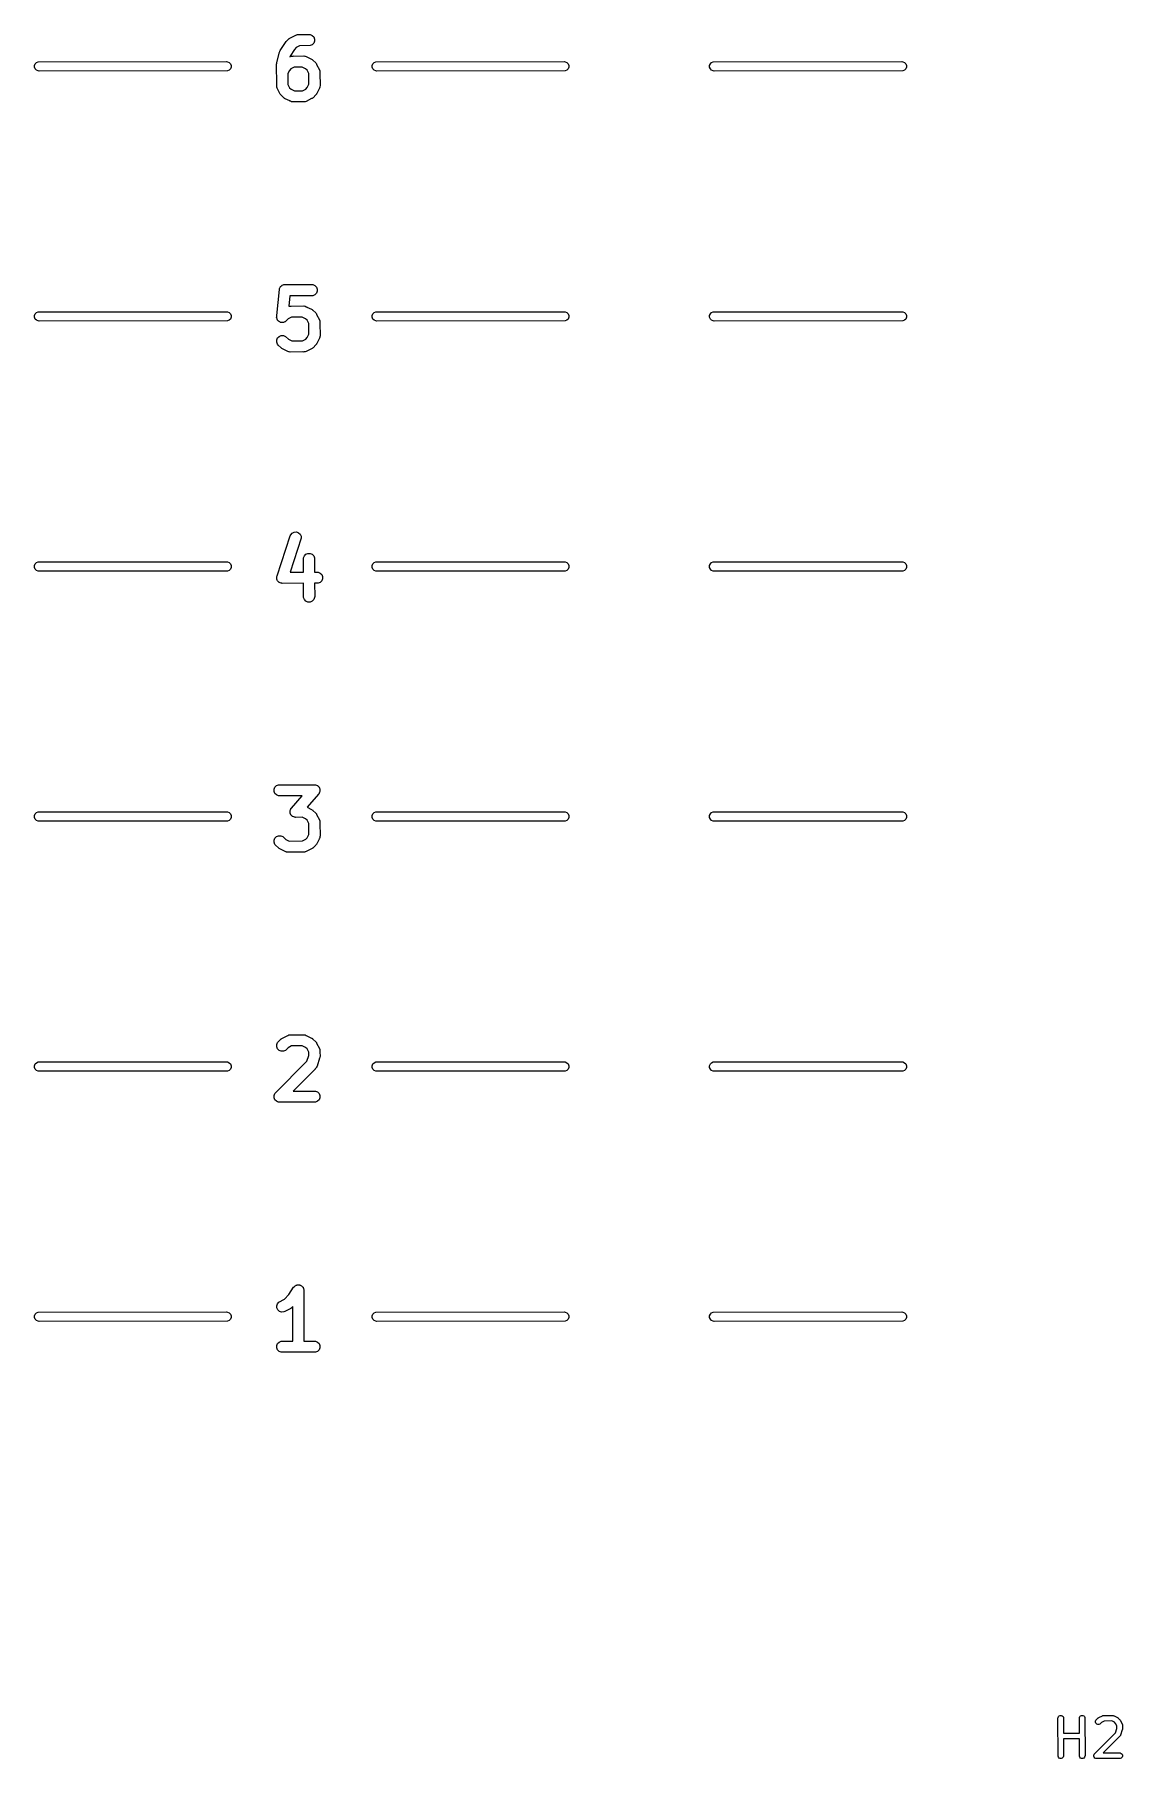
# Model space of a CAD drawing. Extents: x 79 to 214, y -137 to -46.
# Drawn here: x 184.88 to 213.88, y -136.78 to -90.82 of the extents above; entities that cross this region are included whole.
import ezdxf

# ---------------------------------------------------------------- set-up
doc = ezdxf.new("R2010")
doc.units = 0
doc.layers.add('BLACK', color=7, linetype='CONTINUOUS')

msp = doc.modelspace()

# ---------------------------------------------------------------- linework, layer by layer
at = {"layer": 'BLACK', "linetype": 'CONTINUOUS'}
for p, q in [((191.572788, -91.026865), (191.591191, -91.004393)), ((191.591191, -91.004393), (191.599812, -90.998619)), ((191.599812, -90.998619), (191.66273, -90.932855)), ((191.66273, -90.932855), (191.674232, -90.923414)), ((191.674232, -90.923414), (191.676828, -90.920422)), ((191.676828, -90.920422), (191.679688, -90.918936)), ((191.679688, -90.918936), (191.68546, -90.9142)), ((191.68546, -90.9142), (191.702027, -90.907338)), ((191.702027, -90.907338), (191.84457, -90.833328)), ((191.84457, -90.833328), (191.872034, -90.822819)), ((191.872034, -90.822819), (191.877408, -90.822437)), ((191.877408, -90.822437), (191.882389, -90.820374)), ((191.882389, -90.820374), (191.90999, -90.820121)), ((191.90999, -90.820121), (191.930414, -90.81867)), ((191.930414, -90.81867), (191.934106, -90.8199)), ((191.934106, -90.8199), (192.197368, -90.817492)), ((192.197368, -90.817492), (192.226632, -90.820374)), ((192.226632, -90.820374), (192.280704, -90.842772)), ((192.280704, -90.842772), (192.322088, -90.884156)), ((192.322088, -90.884156), (192.344486, -90.938228)), ((192.344486, -90.996756), (192.322088, -91.050828)), ((192.344486, -90.938228), (192.344486, -90.996756)), ((191.34212, -91.566223), (191.408989, -91.288255)), ((191.408989, -91.288255), (191.415148, -91.271014)), ((191.415148, -91.271014), (191.415868, -91.267377)), ((191.415868, -91.267377), (191.41715, -91.26541)), ((191.41715, -91.26541), (191.418882, -91.260564)), ((191.418882, -91.260564), (191.430826, -91.244443)), ((191.430826, -91.244443), (191.572561, -91.027144)), ((191.572561, -91.027144), (191.572626, -91.027064)), ((191.572626, -91.027064), (191.572647, -91.027014)), ((191.572647, -91.027014), (191.572788, -91.026865)), ((191.690017, -91.391434), (191.684685, -91.413598)), ((191.684685, -91.413598), (191.701715, -91.404757)), ((191.805761, -91.213981), (191.690017, -91.391434)), ((191.701715, -91.404757), (191.729178, -91.394247)), ((191.729178, -91.394247), (191.734553, -91.393865)), ((191.734553, -91.393865), (191.739532, -91.391803)), ((191.739532, -91.391803), (191.767129, -91.39155)), ((191.767129, -91.39155), (191.787558, -91.390099)), ((191.787558, -91.390099), (191.79125, -91.391329)), ((191.79125, -91.391329), (192.05451, -91.388921)), ((191.853782, -91.163788), (191.805761, -91.213981)), ((191.943511, -91.1172), (191.853782, -91.163788)), ((192.226632, -91.11461), (191.943511, -91.1172)), ((192.05451, -91.388921), (192.083774, -91.391803)), ((192.083774, -91.391803), (192.088752, -91.393865)), ((192.088752, -91.393865), (192.094128, -91.394247)), ((192.094128, -91.394247), (192.121724, -91.407523)), ((192.121724, -91.407523), (192.137846, -91.414201)), ((192.137846, -91.414201), (192.139922, -91.416277)), ((192.139922, -91.416277), (192.26445, -91.476185)), ((192.280704, -91.092212), (192.226632, -91.11461)), ((192.322088, -91.050828), (192.280704, -91.092212)), ((184.877402, -91.642278), (184.896066, -91.597218)), ((184.877402, -91.69105), (184.877402, -91.642278)), ((184.896066, -91.73611), (184.877402, -91.69105)), ((184.896066, -91.597218), (184.930554, -91.56273)), ((184.930554, -91.770598), (184.896066, -91.73611)), ((184.930554, -91.56273), (184.975614, -91.544066)), ((184.975614, -91.789262), (184.930554, -91.770598)), ((184.975614, -91.544066), (190, -91.541664)), ((185, -91.791664), (184.975614, -91.789262)), ((190.024386, -91.789262), (185, -91.791664)), ((190, -91.541664), (190.024386, -91.544066)), ((190.024386, -91.544066), (190.069446, -91.56273)), ((190.069446, -91.770598), (190.024386, -91.789262)), ((190.069446, -91.56273), (190.103934, -91.597218)), ((190.103934, -91.73611), (190.069446, -91.770598)), ((190.103934, -91.597218), (190.122598, -91.642278)), ((190.122598, -91.69105), (190.103934, -91.73611)), ((190.122598, -91.642278), (190.122598, -91.69105)), ((191.333082, -91.610349), (191.333584, -91.605245)), ((191.335712, -92.158658), (191.333082, -91.610349)), ((191.333259, -91.603058), (191.334175, -91.59925)), ((191.333584, -91.605245), (191.333259, -91.603058)), ((191.334175, -91.59925), (191.335964, -91.581085)), ((191.335964, -91.581085), (191.34212, -91.566223)), ((191.673934, -91.773881), (191.631547, -91.861988)), ((191.631547, -91.861988), (191.63293, -92.15019)), ((191.710924, -91.735217), (191.673934, -91.773881)), ((191.800653, -91.688629), (191.710924, -91.735217)), ((192.015651, -91.686662), (191.800653, -91.688629)), ((192.105264, -91.729773), (192.015651, -91.686662)), ((192.143927, -91.766762), (192.105264, -91.729773)), ((192.190461, -91.856388), (192.143927, -91.766762)), ((192.192597, -92.142682), (192.190461, -91.856388)), ((192.26445, -91.476185), (192.277044, -91.484113)), ((192.277044, -91.484113), (192.280704, -91.485629)), ((192.280704, -91.485629), (192.283111, -91.487932)), ((192.283111, -91.487932), (192.289335, -91.49185)), ((192.289335, -91.49185), (192.29971, -91.503813)), ((192.29971, -91.503813), (192.374863, -91.575713)), ((192.374863, -91.575713), (192.384301, -91.587213)), ((192.384301, -91.587213), (192.387295, -91.58981)), ((192.387295, -91.58981), (192.388781, -91.592672)), ((192.388781, -91.592672), (192.393517, -91.598443)), ((192.393517, -91.598443), (192.400378, -91.615008)), ((192.400378, -91.615008), (192.474389, -91.757552)), ((192.474389, -91.757552), (192.484898, -91.785016)), ((192.484898, -91.785016), (192.485279, -91.79039)), ((192.485279, -91.79039), (192.487343, -91.795371)), ((192.487343, -91.795371), (192.487543, -91.822238)), ((192.487543, -91.822238), (192.489047, -91.843396)), ((192.489047, -91.843396), (192.48773, -91.847345)), ((192.48773, -91.847345), (192.490225, -92.181778)), ((193.877402, -91.642278), (193.896066, -91.597218)), ((193.877402, -91.69105), (193.877402, -91.642278)), ((193.896066, -91.73611), (193.877402, -91.69105)), ((193.896066, -91.597218), (193.930554, -91.56273)), ((193.930554, -91.770598), (193.896066, -91.73611)), ((193.930554, -91.56273), (193.975614, -91.544066)), ((193.975614, -91.789262), (193.930554, -91.770598)), ((193.975614, -91.544066), (199, -91.541664)), ((194, -91.791664), (193.975614, -91.789262)), ((199.024386, -91.789262), (194, -91.791664)), ((199, -91.541664), (199.024386, -91.544066)), ((199.024386, -91.544066), (199.069446, -91.56273)), ((199.069446, -91.770598), (199.024386, -91.789262)), ((199.069446, -91.56273), (199.103934, -91.597218)), ((199.103934, -91.73611), (199.069446, -91.770598)), ((199.103934, -91.597218), (199.122598, -91.642278)), ((199.122598, -91.69105), (199.103934, -91.73611)), ((199.122598, -91.642278), (199.122598, -91.69105)), ((202.877402, -91.642278), (202.896066, -91.597218)), ((202.877402, -91.69105), (202.877402, -91.642278)), ((202.896066, -91.73611), (202.877402, -91.69105)), ((202.896066, -91.597218), (202.930554, -91.56273)), ((202.930554, -91.770598), (202.896066, -91.73611)), ((202.930554, -91.56273), (202.975614, -91.544066)), ((202.975614, -91.789262), (202.930554, -91.770598)), ((202.975614, -91.544066), (208, -91.541664)), ((203, -91.791664), (202.975614, -91.789262)), ((208.024386, -91.789262), (203, -91.791664)), ((208, -91.541664), (208.024386, -91.544066)), ((208.024386, -91.544066), (208.069446, -91.56273)), ((208.069446, -91.770598), (208.024386, -91.789262)), ((208.069446, -91.56273), (208.103934, -91.597218)), ((208.103934, -91.73611), (208.069446, -91.770598)), ((208.103934, -91.597218), (208.122598, -91.642278)), ((208.122598, -91.69105), (208.103934, -91.73611)), ((208.122598, -91.642278), (208.122598, -91.69105)), ((191.33426, -92.163016), (191.335712, -92.158658)), ((191.33584, -92.185257), (191.33426, -92.163016)), ((191.335964, -92.211042), (191.33584, -92.185257)), ((191.338026, -92.21602), (191.335964, -92.211042)), ((191.338408, -92.221396), (191.338026, -92.21602)), ((191.348918, -92.24886), (191.338408, -92.221396)), ((191.422926, -92.391401), (191.348918, -92.24886)), ((191.63293, -92.15019), (191.679377, -92.239648)), ((191.679377, -92.239648), (191.718042, -92.276639)), ((191.718042, -92.276639), (191.807655, -92.31975)), ((191.807655, -92.31975), (192.022651, -92.317783)), ((192.022651, -92.317783), (192.112383, -92.271194)), ((192.112383, -92.271194), (192.149372, -92.232531)), ((192.149372, -92.232531), (192.192597, -92.142682)), ((192.462866, -92.267192), (192.40296, -92.391717)), ((192.464945, -92.265114), (192.462866, -92.267192)), ((192.471626, -92.248982), (192.464945, -92.265114)), ((192.484898, -92.221397), (192.471626, -92.248982)), ((192.485279, -92.216022), (192.484898, -92.221397)), ((192.487343, -92.211042), (192.485279, -92.216022)), ((192.490225, -92.181778), (192.487343, -92.211042)), ((191.429789, -92.40797), (191.422926, -92.391401)), ((191.434524, -92.41374), (191.429789, -92.40797)), ((191.436011, -92.416603), (191.434524, -92.41374)), ((191.439004, -92.419199), (191.436011, -92.416603)), ((191.448444, -92.430701), (191.439004, -92.419199)), ((191.523599, -92.502602), (191.448444, -92.430701)), ((191.533972, -92.514563), (191.523599, -92.502602)), ((191.540195, -92.51848), (191.533972, -92.514563)), ((191.542604, -92.520785), (191.540195, -92.51848)), ((191.546265, -92.522301), (191.542604, -92.520785)), ((191.558857, -92.530228), (191.546265, -92.522301)), ((191.683382, -92.590134), (191.558857, -92.530228)), ((191.68546, -92.592212), (191.683382, -92.590134)), ((191.701582, -92.59889), (191.68546, -92.592212)), ((191.729178, -92.612166), (191.701582, -92.59889)), ((191.734553, -92.612547), (191.729178, -92.612166)), ((191.739532, -92.61461), (191.734553, -92.612547)), ((191.768796, -92.617492), (191.739532, -92.61461)), ((192.032055, -92.615083), (191.768796, -92.617492)), ((192.035748, -92.616314), (192.032055, -92.615083)), ((192.056176, -92.614862), (192.035748, -92.616314)), ((192.083774, -92.61461), (192.056176, -92.614862)), ((192.088752, -92.612547), (192.083774, -92.61461)), ((192.094128, -92.612166), (192.088752, -92.612547)), ((192.121591, -92.601656), (192.094128, -92.612166)), ((192.264131, -92.527648), (192.121591, -92.601656)), ((192.280704, -92.520784), (192.264131, -92.527648)), ((192.286474, -92.516048), (192.280704, -92.520784)), ((192.289335, -92.514563), (192.286474, -92.516048)), ((192.291929, -92.511571), (192.289335, -92.514563)), ((192.303435, -92.502129), (192.291929, -92.511571)), ((192.37533, -92.426979), (192.303435, -92.502129)), ((192.387295, -92.416603), (192.37533, -92.426979)), ((192.391213, -92.410377), (192.387295, -92.416603)), ((192.393517, -92.40797), (192.391213, -92.410377)), ((192.395032, -92.40431), (192.393517, -92.40797)), ((192.40296, -92.391717), (192.395032, -92.40431)), ((191.338596, -98.312826), (191.405254, -97.619233)), ((191.405254, -97.619233), (191.407392, -97.608568)), ((191.407392, -97.604894), (191.408819, -97.601448)), ((191.407392, -97.608568), (191.407392, -97.604894)), ((191.408819, -97.601448), (191.411034, -97.590401)), ((191.411034, -97.590401), (191.421398, -97.571079)), ((191.421398, -97.571079), (191.42979, -97.550822)), ((191.42979, -97.550822), (191.43513, -97.545481)), ((191.43513, -97.545481), (191.438701, -97.538826)), ((191.438701, -97.538826), (191.455668, -97.524943)), ((191.455668, -97.524943), (191.471174, -97.509438)), ((191.471174, -97.509438), (191.478153, -97.506546)), ((191.478153, -97.506546), (191.483998, -97.501765)), ((191.483998, -97.501765), (191.504983, -97.495433)), ((191.504983, -97.495433), (191.525246, -97.48704)), ((191.525246, -97.48704), (191.532899, -97.48701)), ((191.532899, -97.48701), (191.54003, -97.484859)), ((191.54003, -97.484859), (191.560476, -97.486903)), ((191.560476, -97.486903), (192.268796, -97.484158)), ((191.688052, -97.78364), (191.66143, -98.060651)), ((192.29806, -97.781276), (191.688052, -97.78364)), ((192.268796, -97.484158), (192.29806, -97.48704)), ((192.29806, -97.48704), (192.352132, -97.509438)), ((192.352132, -97.758878), (192.29806, -97.781276)), ((192.352132, -97.509438), (192.393516, -97.550822)), ((192.393516, -97.717494), (192.352132, -97.758878)), ((192.393516, -97.550822), (192.415914, -97.604894)), ((192.415914, -97.663422), (192.393516, -97.717494)), ((192.415914, -97.604894), (192.415914, -97.663422)), ((184.877402, -98.308944), (184.896066, -98.263884)), ((184.877402, -98.357716), (184.877402, -98.308944)), ((184.896066, -98.402776), (184.877402, -98.357716)), ((184.896066, -98.263884), (184.930554, -98.229396)), ((184.930554, -98.229396), (184.975614, -98.210732)), ((184.975614, -98.210732), (190, -98.20833)), ((190, -98.20833), (190.024386, -98.210732)), ((190.024386, -98.210732), (190.069446, -98.229396)), ((190.069446, -98.229396), (190.103934, -98.263884)), ((190.103934, -98.263884), (190.122598, -98.308944)), ((190.122598, -98.357716), (190.103934, -98.402776)), ((190.122598, -98.308944), (190.122598, -98.357716)), ((191.333782, -98.362924), (191.335964, -98.340219)), ((191.335964, -98.319182), (191.338596, -98.312826)), ((191.335964, -98.340219), (191.335964, -98.319182)), ((191.729119, -98.35535), (191.639497, -98.401882)), ((191.66143, -98.060651), (191.663125, -98.060531)), ((191.663125, -98.060531), (191.668104, -98.058469)), ((191.668104, -98.058469), (191.694968, -98.058268)), ((191.694968, -98.058268), (191.716131, -98.056765)), ((191.716131, -98.056765), (191.720079, -98.058081)), ((191.720079, -98.058081), (192.05451, -98.055587)), ((192.015415, -98.353214), (191.729119, -98.35535)), ((192.105264, -98.396439), (192.015415, -98.353214)), ((192.05451, -98.055587), (192.083774, -98.058469)), ((192.083774, -98.058469), (192.088752, -98.060531)), ((192.088752, -98.060531), (192.094128, -98.060913)), ((192.094128, -98.060913), (192.121724, -98.074189)), ((192.121724, -98.074189), (192.137846, -98.080867)), ((192.137846, -98.080867), (192.139922, -98.082943)), ((192.139922, -98.082943), (192.26445, -98.142851)), ((192.26445, -98.142851), (192.277044, -98.150779)), ((192.277044, -98.150779), (192.280704, -98.152295)), ((192.280704, -98.152295), (192.283111, -98.154598)), ((192.283111, -98.154598), (192.289335, -98.158516)), ((192.289335, -98.158516), (192.29971, -98.170479)), ((192.29971, -98.170479), (192.374863, -98.242379)), ((192.374863, -98.242379), (192.384301, -98.253879)), ((192.384301, -98.253879), (192.387295, -98.256476)), ((192.387295, -98.256476), (192.388781, -98.259338)), ((192.388781, -98.259338), (192.393517, -98.265109)), ((192.393517, -98.265109), (192.400378, -98.281674)), ((192.400378, -98.281674), (192.474389, -98.424218)), ((193.877402, -98.308944), (193.896066, -98.263884)), ((193.877402, -98.357716), (193.877402, -98.308944)), ((193.896066, -98.402776), (193.877402, -98.357716)), ((193.896066, -98.263884), (193.930554, -98.229396)), ((193.930554, -98.229396), (193.975614, -98.210732)), ((193.975614, -98.210732), (199, -98.20833)), ((199, -98.20833), (199.024386, -98.210732)), ((199.024386, -98.210732), (199.069446, -98.229396)), ((199.069446, -98.229396), (199.103934, -98.263884)), ((199.103934, -98.263884), (199.122598, -98.308944)), ((199.122598, -98.357716), (199.103934, -98.402776)), ((199.122598, -98.308944), (199.122598, -98.357716)), ((202.877402, -98.308944), (202.896066, -98.263884)), ((202.877402, -98.357716), (202.877402, -98.308944)), ((202.896066, -98.402776), (202.877402, -98.357716)), ((202.896066, -98.263884), (202.930554, -98.229396)), ((202.930554, -98.229396), (202.975614, -98.210732)), ((202.975614, -98.210732), (208, -98.20833)), ((208, -98.20833), (208.024386, -98.210732)), ((208.024386, -98.210732), (208.069446, -98.229396)), ((208.069446, -98.229396), (208.103934, -98.263884)), ((208.103934, -98.263884), (208.122598, -98.308944)), ((208.122598, -98.357716), (208.103934, -98.402776)), ((208.122598, -98.308944), (208.122598, -98.357716)), ((184.930554, -98.437264), (184.896066, -98.402776)), ((184.975614, -98.455928), (184.930554, -98.437264)), ((185, -98.45833), (184.975614, -98.455928)), ((190.024386, -98.455928), (185, -98.45833)), ((190.069446, -98.437264), (190.024386, -98.455928)), ((190.103934, -98.402776), (190.069446, -98.437264)), ((191.335964, -98.370155), (191.333782, -98.362924)), ((191.335964, -98.377708), (191.335964, -98.370155)), ((191.344355, -98.397967), (191.335964, -98.377708)), ((191.350689, -98.418956), (191.344355, -98.397967)), ((191.35547, -98.4248), (191.350689, -98.418956)), ((191.358362, -98.43178), (191.35547, -98.4248)), ((191.373866, -98.447283), (191.358362, -98.43178)), ((191.38775, -98.464253), (191.373866, -98.447283)), ((191.394406, -98.467824), (191.38775, -98.464253)), ((191.399748, -98.473165), (191.394406, -98.467824)), ((191.420002, -98.481554), (191.399748, -98.473165)), ((191.439325, -98.49192), (191.420002, -98.481554)), ((191.446842, -98.492671), (191.439325, -98.49192)), ((191.45382, -98.495562), (191.446842, -98.492671)), ((191.475743, -98.495562), (191.45382, -98.495562)), ((191.497562, -98.497744), (191.475743, -98.495562)), ((191.504793, -98.495562), (191.497562, -98.497744)), ((191.512346, -98.495562), (191.504793, -98.495562)), ((191.532605, -98.48717), (191.512346, -98.495562)), ((191.553594, -98.480837), (191.532605, -98.48717)), ((191.559438, -98.476055), (191.553594, -98.480837)), ((191.566418, -98.473164), (191.559438, -98.476055)), ((191.589149, -98.454509), (191.566418, -98.473164)), ((191.639497, -98.401882), (191.589149, -98.454509)), ((192.143927, -98.433428), (192.105264, -98.396439)), ((192.190461, -98.523054), (192.143927, -98.433428)), ((192.149372, -98.899197), (192.192597, -98.809348)), ((192.192597, -98.809348), (192.190461, -98.523054)), ((192.474389, -98.424218), (192.484898, -98.451682)), ((192.484898, -98.451682), (192.485279, -98.457056)), ((192.485279, -98.457056), (192.487343, -98.462037)), ((192.487343, -98.462037), (192.487543, -98.488904)), ((192.487543, -98.488904), (192.489047, -98.510062)), ((192.489047, -98.510062), (192.48773, -98.514011)), ((192.48773, -98.514011), (192.490225, -98.848444)), ((193.930554, -98.437264), (193.896066, -98.402776)), ((193.975614, -98.455928), (193.930554, -98.437264)), ((194, -98.45833), (193.975614, -98.455928)), ((199.024386, -98.455928), (194, -98.45833)), ((199.069446, -98.437264), (199.024386, -98.455928)), ((199.103934, -98.402776), (199.069446, -98.437264)), ((202.930554, -98.437264), (202.896066, -98.402776)), ((202.975614, -98.455928), (202.930554, -98.437264)), ((203, -98.45833), (202.975614, -98.455928)), ((208.024386, -98.455928), (203, -98.45833)), ((208.069446, -98.437264), (208.024386, -98.455928)), ((208.103934, -98.402776), (208.069446, -98.437264)), ((191.335964, -98.962037), (191.358362, -98.907965)), ((191.335964, -99.020563), (191.335964, -98.962037)), ((191.358361, -99.074635), (191.335964, -99.020563)), ((191.377015, -99.097366), (191.358361, -99.074635)), ((191.358362, -98.907965), (191.399748, -98.86658)), ((191.452163, -99.169262), (191.377015, -99.097366)), ((191.399748, -98.86658), (191.45382, -98.844183)), ((191.462543, -99.18123), (191.452163, -99.169262)), ((191.45382, -98.844183), (191.512346, -98.844183)), ((191.468768, -99.185148), (191.462543, -99.18123)), ((191.471174, -99.18745), (191.468768, -99.185148)), ((191.474832, -99.188965), (191.471174, -99.18745)), ((191.487429, -99.196894), (191.474832, -99.188965)), ((191.611954, -99.2568), (191.487429, -99.196894)), ((191.512346, -98.844183), (191.566418, -98.866581)), ((191.566418, -98.866581), (191.646612, -98.943305)), ((191.614032, -99.258878), (191.611954, -99.2568)), ((191.630154, -99.265556), (191.614032, -99.258878)), ((191.65775, -99.278832), (191.630154, -99.265556)), ((191.646612, -98.943305), (191.736463, -98.98653)), ((191.736463, -98.98653), (192.022756, -98.984394)), ((192.022756, -98.984394), (192.112383, -98.93786)), ((192.121591, -99.268322), (192.094128, -99.278832)), ((192.112383, -98.93786), (192.149372, -98.899197)), ((192.264131, -99.194314), (192.121591, -99.268322)), ((192.280704, -99.18745), (192.264131, -99.194314)), ((192.286474, -99.182714), (192.280704, -99.18745)), ((192.289335, -99.181229), (192.286474, -99.182714)), ((192.291929, -99.178237), (192.289335, -99.181229)), ((192.303435, -99.168795), (192.291929, -99.178237)), ((192.37533, -99.093645), (192.303435, -99.168795)), ((192.387295, -99.083269), (192.37533, -99.093645)), ((192.391213, -99.077043), (192.387295, -99.083269)), ((192.393517, -99.074636), (192.391213, -99.077043)), ((192.395032, -99.070976), (192.393517, -99.074636)), ((192.40296, -99.058383), (192.395032, -99.070976)), ((192.462866, -98.933858), (192.40296, -99.058383)), ((192.464945, -98.93178), (192.462866, -98.933858)), ((192.471626, -98.915648), (192.464945, -98.93178)), ((192.484898, -98.888063), (192.471626, -98.915648)), ((192.485279, -98.882688), (192.484898, -98.888063)), ((192.487343, -98.877708), (192.485279, -98.882688)), ((192.490225, -98.848444), (192.487343, -98.877708)), ((191.663125, -99.279213), (191.65775, -99.278832)), ((191.668104, -99.281276), (191.663125, -99.279213)), ((191.697368, -99.284158), (191.668104, -99.281276)), ((192.031799, -99.281663), (191.697368, -99.284158)), ((192.035748, -99.28298), (192.031799, -99.281663)), ((192.05691, -99.281476), (192.035748, -99.28298)), ((192.083774, -99.281276), (192.05691, -99.281476)), ((192.088752, -99.279213), (192.083774, -99.281276)), ((192.094128, -99.278832), (192.088752, -99.279213)), ((191.344718, -105.250425), (191.697922, -104.181962)), ((191.989047, -104.248157), (191.689932, -105.152995)), ((191.697922, -104.181962), (191.709911, -104.155111)), ((191.709911, -104.155111), (191.748258, -104.110897)), ((191.748258, -104.110897), (191.800605, -104.084723)), ((191.800605, -104.084723), (191.858985, -104.080574)), ((191.858985, -104.080574), (191.91451, -104.099082)), ((191.91451, -104.099082), (191.958724, -104.13743)), ((191.958724, -104.13743), (191.984898, -104.189777)), ((191.984898, -104.189777), (191.989047, -104.248157)), ((192.047368, -104.800824), (192.05025, -104.77156)), ((192.05025, -104.77156), (192.072648, -104.717488)), ((192.072648, -104.717488), (192.114032, -104.676104)), ((192.114032, -104.676104), (192.168104, -104.653706)), ((192.168104, -104.653706), (192.226632, -104.653706)), ((192.226632, -104.653706), (192.280704, -104.676104)), ((192.280704, -104.676104), (192.322088, -104.717488)), ((192.322088, -104.717488), (192.344486, -104.77156)), ((192.344486, -104.77156), (192.345548, -105.151022)), ((184.877402, -104.97561), (184.896066, -104.93055)), ((184.877402, -105.024382), (184.877402, -104.97561)), ((184.896066, -105.069442), (184.877402, -105.024382)), ((184.896066, -104.93055), (184.930554, -104.896062)), ((184.930554, -105.10393), (184.896066, -105.069442)), ((184.930554, -104.896062), (184.975614, -104.877398)), ((184.975614, -105.122594), (184.930554, -105.10393)), ((184.975614, -104.877398), (190, -104.874996)), ((185, -105.124996), (184.975614, -105.122594)), ((190.024386, -105.122594), (185, -105.124996)), ((190, -104.874996), (190.024386, -104.877398)), ((190.024386, -104.877398), (190.069446, -104.896062)), ((190.069446, -105.10393), (190.024386, -105.122594)), ((190.069446, -104.896062), (190.103934, -104.93055)), ((190.103934, -105.069442), (190.069446, -105.10393)), ((190.103934, -104.93055), (190.122598, -104.97561)), ((190.122598, -105.024382), (190.103934, -105.069442)), ((190.122598, -104.97561), (190.122598, -105.024382)), ((191.335964, -105.27156), (191.344718, -105.250425)), ((191.689932, -105.152995), (192.048351, -105.151917)), ((192.048351, -105.151917), (192.047368, -104.800824)), ((192.345548, -105.151022), (192.411653, -105.150824)), ((192.411653, -105.150824), (192.440917, -105.153706)), ((192.440917, -105.153706), (192.494989, -105.176104)), ((192.494989, -105.176104), (192.536373, -105.217488)), ((192.536373, -105.217488), (192.558771, -105.27156)), ((193.877402, -104.97561), (193.896066, -104.93055)), ((193.877402, -105.024382), (193.877402, -104.97561)), ((193.896066, -105.069442), (193.877402, -105.024382)), ((193.896066, -104.93055), (193.930554, -104.896062)), ((193.930554, -105.10393), (193.896066, -105.069442)), ((193.930554, -104.896062), (193.975614, -104.877398)), ((193.975614, -105.122594), (193.930554, -105.10393)), ((193.975614, -104.877398), (199, -104.874996)), ((194, -105.124996), (193.975614, -105.122594)), ((199.024386, -105.122594), (194, -105.124996)), ((199, -104.874996), (199.024386, -104.877398)), ((199.024386, -104.877398), (199.069446, -104.896062)), ((199.069446, -105.10393), (199.024386, -105.122594)), ((199.069446, -104.896062), (199.103934, -104.93055)), ((199.103934, -105.069442), (199.069446, -105.10393)), ((199.103934, -104.93055), (199.122598, -104.97561)), ((199.122598, -105.024382), (199.103934, -105.069442)), ((199.122598, -104.97561), (199.122598, -105.024382)), ((202.877402, -104.97561), (202.896066, -104.93055)), ((202.877402, -105.024382), (202.877402, -104.97561)), ((202.896066, -105.069442), (202.877402, -105.024382)), ((202.896066, -104.93055), (202.930554, -104.896062)), ((202.930554, -105.10393), (202.896066, -105.069442)), ((202.930554, -104.896062), (202.975614, -104.877398)), ((202.975614, -105.122594), (202.930554, -105.10393)), ((202.975614, -104.877398), (208, -104.874996)), ((203, -105.124996), (202.975614, -105.122594)), ((208.024386, -105.122594), (203, -105.124996)), ((208, -104.874996), (208.024386, -104.877398)), ((208.024386, -104.877398), (208.069446, -104.896062)), ((208.069446, -105.10393), (208.024386, -105.122594)), ((208.069446, -104.896062), (208.103934, -104.93055)), ((208.103934, -105.069442), (208.069446, -105.10393)), ((208.103934, -104.93055), (208.122598, -104.97561)), ((208.122598, -105.024382), (208.103934, -105.069442)), ((208.122598, -104.97561), (208.122598, -105.024382)), ((191.33426, -105.282063), (191.335964, -105.276908)), ((191.335964, -105.30604), (191.33426, -105.282063)), ((191.335964, -105.276908), (191.335964, -105.27156)), ((191.335964, -105.330088), (191.335964, -105.30604)), ((191.338026, -105.335068), (191.335964, -105.330088)), ((191.338409, -105.340444), (191.338026, -105.335068)), ((191.349161, -105.361948), (191.338409, -105.340444)), ((191.358362, -105.38416), (191.349161, -105.361948)), ((191.362172, -105.38797), (191.358362, -105.38416)), ((191.364583, -105.392791), (191.362172, -105.38797)), ((191.382744, -105.408542), (191.364583, -105.392791)), ((191.399746, -105.425544), (191.382744, -105.408542)), ((191.404725, -105.427606), (191.399746, -105.425544)), ((191.408797, -105.431138), (191.404725, -105.427606)), ((191.431603, -105.43874), (191.408797, -105.431138)), ((191.453818, -105.447942), (191.431603, -105.43874)), ((191.461469, -105.448695), (191.453818, -105.447942)), ((191.464321, -105.449646), (191.461469, -105.448695)), ((191.46827, -105.449365), (191.464321, -105.449646)), ((191.483082, -105.450824), (191.46827, -105.449365)), ((192.049183, -105.44912), (191.483082, -105.450824)), ((192.05025, -105.830088), (192.049183, -105.44912)), ((192.440917, -105.447942), (192.34638, -105.448226)), ((192.34638, -105.448226), (192.347368, -105.800824)), ((192.494989, -105.425544), (192.440917, -105.447942)), ((192.536373, -105.38416), (192.494989, -105.425544)), ((192.558771, -105.330088), (192.536373, -105.38416)), ((192.558771, -105.27156), (192.558771, -105.330088)), ((192.072648, -105.88416), (192.05025, -105.830088)), ((192.114032, -105.925544), (192.072648, -105.88416)), ((192.168104, -105.947942), (192.114032, -105.925544)), ((192.226632, -105.947942), (192.168104, -105.947942)), ((192.280704, -105.925544), (192.226632, -105.947942)), ((192.322088, -105.88416), (192.280704, -105.925544)), ((192.344486, -105.830088), (192.322088, -105.88416)), ((192.347368, -105.800824), (192.344486, -105.830088)), ((191.264535, -110.938226), (191.286933, -110.884154)), ((191.264535, -110.996754), (191.264535, -110.938226)), ((191.286933, -111.050826), (191.264535, -110.996754)), ((191.286933, -110.884154), (191.328317, -110.84277)), ((191.328317, -111.09221), (191.286933, -111.050826)), ((191.328317, -110.84277), (191.382389, -110.820372)), ((191.382389, -111.114608), (191.328317, -111.09221)), ((191.382389, -110.820372), (192.340225, -110.81749)), ((191.411653, -111.11749), (191.382389, -111.114608)), ((192.012831, -111.115681), (191.411653, -111.11749)), ((191.731476, -111.439611), (192.012831, -111.115681)), ((192.44898, -111.06679), (192.143806, -111.418144)), ((192.340225, -110.81749), (192.355702, -110.819014)), ((192.355702, -110.819014), (192.359637, -110.818752)), ((192.359637, -110.818752), (192.362347, -110.819668)), ((192.362347, -110.819668), (192.369489, -110.820372)), ((192.369489, -110.820372), (192.392003, -110.829698)), ((192.392003, -110.829698), (192.415079, -110.837502)), ((192.415079, -110.837502), (192.418886, -110.840833)), ((192.418886, -110.840833), (192.423561, -110.84277)), ((192.423561, -110.84277), (192.44079, -110.859999)), ((192.44079, -110.859999), (192.459126, -110.876043)), ((192.464945, -111.050826), (192.44898, -111.06679)), ((192.459126, -110.876043), (192.461368, -110.880577)), ((192.461368, -110.880577), (192.464945, -110.884154)), ((192.464945, -110.884154), (192.474271, -110.90667)), ((192.466858, -111.046207), (192.464945, -111.050826)), ((192.470213, -111.042345), (192.466858, -111.046207)), ((192.478018, -111.019265), (192.470213, -111.042345)), ((192.474271, -110.90667), (192.48507, -110.928506)), ((192.487343, -110.996754), (192.478018, -111.019265)), ((192.48507, -110.928506), (192.485406, -110.93355)), ((192.485406, -110.93355), (192.487343, -110.938226)), ((192.487343, -110.938226), (192.487343, -110.962601)), ((192.487343, -110.962601), (192.488963, -110.986902)), ((192.488963, -110.986902), (192.487343, -110.991692)), ((192.487343, -110.991692), (192.487343, -110.996754)), ((184.877402, -111.642276), (184.896066, -111.597216)), ((184.877402, -111.691048), (184.877402, -111.642276)), ((184.896066, -111.597216), (184.930554, -111.562728)), ((184.930554, -111.562728), (184.975614, -111.544064)), ((184.975614, -111.544064), (190, -111.541662)), ((190, -111.541662), (190.024386, -111.544064)), ((190.024386, -111.544064), (190.069446, -111.562728)), ((190.069446, -111.562728), (190.103934, -111.597216)), ((190.103934, -111.597216), (190.122598, -111.642276)), ((190.122598, -111.642276), (190.122598, -111.691048)), ((191.691486, -111.519507), (191.693107, -111.514714)), ((191.693107, -111.543816), (191.691486, -111.519507)), ((191.693107, -111.509655), (191.70243, -111.487146)), ((191.693107, -111.514714), (191.693107, -111.509655)), ((191.693107, -111.568183), (191.693107, -111.543816)), ((191.695043, -111.572858), (191.693107, -111.568183)), ((191.69538, -111.577903), (191.695043, -111.572858)), ((191.706178, -111.599738), (191.69538, -111.577903)), ((191.70243, -111.487146), (191.710237, -111.464065)), ((191.715505, -111.622255), (191.706178, -111.599738)), ((191.710237, -111.464065), (191.713591, -111.460203)), ((191.713591, -111.460203), (191.715505, -111.455583)), ((191.715505, -111.455583), (191.731476, -111.439611)), ((191.719081, -111.625831), (191.715505, -111.622255)), ((191.721324, -111.630366), (191.719081, -111.625831)), ((191.739659, -111.646409), (191.721324, -111.630366)), ((191.756889, -111.663639), (191.739659, -111.646409)), ((191.761563, -111.665575), (191.756889, -111.663639)), ((191.765371, -111.668907), (191.761563, -111.665575)), ((191.788452, -111.676713), (191.765371, -111.668907)), ((191.810961, -111.686037), (191.788452, -111.676713)), ((191.818098, -111.686739), (191.810961, -111.686037)), ((191.820813, -111.687658), (191.818098, -111.686739)), ((191.824752, -111.687395), (191.820813, -111.687658)), ((191.840225, -111.688919), (191.824752, -111.687395)), ((192.016022, -111.686838), (191.840225, -111.688919)), ((192.105264, -111.729771), (192.016022, -111.686838)), ((192.143806, -111.418144), (192.26445, -111.476183)), ((192.26445, -111.476183), (192.277044, -111.484111)), ((192.277044, -111.484111), (192.280704, -111.485627)), ((192.280704, -111.485627), (192.283111, -111.48793)), ((192.283111, -111.48793), (192.289335, -111.491848)), ((192.289335, -111.491848), (192.29971, -111.503811)), ((192.29971, -111.503811), (192.374863, -111.575711)), ((192.374863, -111.575711), (192.384301, -111.587211)), ((192.384301, -111.587211), (192.387295, -111.589808)), ((192.387295, -111.589808), (192.388781, -111.59267)), ((192.388781, -111.59267), (192.393517, -111.598441)), ((192.393517, -111.598441), (192.400378, -111.615006)), ((192.400378, -111.615006), (192.474389, -111.75755)), ((193.877402, -111.642276), (193.896066, -111.597216)), ((193.877402, -111.691048), (193.877402, -111.642276)), ((193.896066, -111.597216), (193.930554, -111.562728)), ((193.930554, -111.562728), (193.975614, -111.544064)), ((193.975614, -111.544064), (199, -111.541662)), ((199, -111.541662), (199.024386, -111.544064)), ((199.024386, -111.544064), (199.069446, -111.562728)), ((199.069446, -111.562728), (199.103934, -111.597216)), ((199.103934, -111.597216), (199.122598, -111.642276)), ((199.122598, -111.642276), (199.122598, -111.691048)), ((202.877402, -111.642276), (202.896066, -111.597216)), ((202.877402, -111.691048), (202.877402, -111.642276)), ((202.896066, -111.597216), (202.930554, -111.562728)), ((202.930554, -111.562728), (202.975614, -111.544064)), ((202.975614, -111.544064), (208, -111.541662)), ((208, -111.541662), (208.024386, -111.544064)), ((208.024386, -111.544064), (208.069446, -111.562728)), ((208.069446, -111.562728), (208.103934, -111.597216)), ((208.103934, -111.597216), (208.122598, -111.642276)), ((208.122598, -111.642276), (208.122598, -111.691048)), ((184.896066, -111.736108), (184.877402, -111.691048)), ((184.930554, -111.770596), (184.896066, -111.736108)), ((184.975614, -111.78926), (184.930554, -111.770596)), ((185, -111.791662), (184.975614, -111.78926)), ((190.024386, -111.78926), (185, -111.791662)), ((190.069446, -111.770596), (190.024386, -111.78926)), ((190.103934, -111.736108), (190.069446, -111.770596)), ((190.122598, -111.691048), (190.103934, -111.736108)), ((192.143927, -111.76676), (192.105264, -111.729771)), ((192.190461, -111.856386), (192.143927, -111.76676)), ((192.149372, -112.232529), (192.192597, -112.14268)), ((192.192597, -112.14268), (192.190461, -111.856386)), ((192.474389, -111.75755), (192.484898, -111.785014)), ((192.484898, -111.785014), (192.485279, -111.790388)), ((192.485279, -111.790388), (192.487343, -111.795369)), ((192.487343, -111.795369), (192.487543, -111.822236)), ((192.487543, -111.822236), (192.489047, -111.843394)), ((192.489047, -111.843394), (192.48773, -111.847343)), ((192.48773, -111.847343), (192.490225, -112.181776)), ((193.896066, -111.736108), (193.877402, -111.691048)), ((193.930554, -111.770596), (193.896066, -111.736108)), ((193.975614, -111.78926), (193.930554, -111.770596)), ((194, -111.791662), (193.975614, -111.78926)), ((199.024386, -111.78926), (194, -111.791662)), ((199.069446, -111.770596), (199.024386, -111.78926)), ((199.103934, -111.736108), (199.069446, -111.770596)), ((199.122598, -111.691048), (199.103934, -111.736108)), ((202.896066, -111.736108), (202.877402, -111.691048)), ((202.930554, -111.770596), (202.896066, -111.736108)), ((202.975614, -111.78926), (202.930554, -111.770596)), ((203, -111.791662), (202.975614, -111.78926)), ((208.024386, -111.78926), (203, -111.791662)), ((208.069446, -111.770596), (208.024386, -111.78926)), ((208.103934, -111.736108), (208.069446, -111.770596)), ((208.122598, -111.691048), (208.103934, -111.736108)), ((191.264535, -112.29537), (191.286932, -112.241298)), ((191.264535, -112.353896), (191.264535, -112.29537)), ((191.286932, -112.407968), (191.264535, -112.353896)), ((191.286932, -112.241298), (191.328318, -112.199912)), ((191.305587, -112.430699), (191.286932, -112.407968)), ((191.380742, -112.5026), (191.305587, -112.430699)), ((191.328318, -112.199912), (191.38239, -112.177515)), ((191.391115, -112.514561), (191.380742, -112.5026)), ((191.38239, -112.177515), (191.440916, -112.177515)), ((191.397338, -112.518478), (191.391115, -112.514561)), ((191.399747, -112.520783), (191.397338, -112.518478)), ((191.403408, -112.522299), (191.399747, -112.520783)), ((191.416, -112.530226), (191.403408, -112.522299)), ((191.540525, -112.590132), (191.416, -112.530226)), ((191.440916, -112.177515), (191.494988, -112.199912)), ((191.494988, -112.199912), (191.575185, -112.276637)), ((191.542603, -112.59221), (191.540525, -112.590132)), ((191.558725, -112.598888), (191.542603, -112.59221)), ((191.586321, -112.612164), (191.558725, -112.598888)), ((191.575185, -112.276637), (191.665197, -112.31994)), ((191.665197, -112.31994), (192.022828, -112.317689)), ((192.022828, -112.317689), (192.112383, -112.271192)), ((192.121591, -112.601654), (192.094128, -112.612164)), ((192.112383, -112.271192), (192.149372, -112.232529)), ((192.264131, -112.527646), (192.121591, -112.601654)), ((192.280704, -112.520782), (192.264131, -112.527646)), ((192.286474, -112.516046), (192.280704, -112.520782)), ((192.289335, -112.514561), (192.286474, -112.516046)), ((192.291929, -112.511569), (192.289335, -112.514561)), ((192.303435, -112.502127), (192.291929, -112.511569)), ((192.37533, -112.426977), (192.303435, -112.502127)), ((192.387295, -112.416601), (192.37533, -112.426977)), ((192.391213, -112.410375), (192.387295, -112.416601)), ((192.393517, -112.407968), (192.391213, -112.410375)), ((192.395032, -112.404308), (192.393517, -112.407968)), ((192.40296, -112.391715), (192.395032, -112.404308)), ((192.462866, -112.26719), (192.40296, -112.391715)), ((192.464945, -112.265112), (192.462866, -112.26719)), ((192.471626, -112.24898), (192.464945, -112.265112)), ((192.484898, -112.221395), (192.471626, -112.24898)), ((192.485279, -112.21602), (192.484898, -112.221395)), ((192.487343, -112.21104), (192.485279, -112.21602)), ((192.490225, -112.181776), (192.487343, -112.21104)), ((191.591696, -112.612545), (191.586321, -112.612164)), ((191.596675, -112.614608), (191.591696, -112.612545)), ((191.625939, -112.61749), (191.596675, -112.614608)), ((192.03162, -112.614936), (191.625939, -112.61749)), ((192.035748, -112.616312), (192.03162, -112.614936)), ((192.057393, -112.614774), (192.035748, -112.616312)), ((192.083774, -112.614608), (192.057393, -112.614774)), ((192.088752, -112.612545), (192.083774, -112.614608)), ((192.094128, -112.612164), (192.088752, -112.612545)), ((191.358361, -117.693678), (191.448444, -117.599519)), ((191.448444, -117.599519), (191.459946, -117.590078)), ((191.459946, -117.590078), (191.462542, -117.587086)), ((191.462542, -117.587086), (191.465402, -117.5856)), ((191.465402, -117.5856), (191.471174, -117.580864)), ((191.471174, -117.580864), (191.487743, -117.574001)), ((191.487743, -117.574001), (191.630286, -117.499992)), ((191.630286, -117.499992), (191.657749, -117.489482)), ((191.657749, -117.489482), (191.663126, -117.489099)), ((191.663126, -117.489099), (191.668104, -117.487038)), ((191.668104, -117.487038), (191.694966, -117.486837)), ((191.694966, -117.486837), (191.716129, -117.485334)), ((191.716129, -117.485334), (191.720077, -117.48665)), ((191.720077, -117.48665), (192.05451, -117.484156)), ((192.05451, -117.484156), (192.083774, -117.487038)), ((192.083774, -117.487038), (192.088751, -117.489099)), ((192.088751, -117.489099), (192.094129, -117.489482)), ((192.094129, -117.489482), (192.121728, -117.502759)), ((192.121728, -117.502759), (192.137846, -117.509436)), ((192.137846, -117.509436), (192.139922, -117.511512)), ((192.139922, -117.511512), (192.26445, -117.571421)), ((192.26445, -117.571421), (192.277043, -117.579348)), ((192.277043, -117.579348), (192.280703, -117.580864)), ((192.280703, -117.580864), (192.28311, -117.583167)), ((192.28311, -117.583167), (192.289336, -117.587086)), ((192.289336, -117.587086), (192.299712, -117.59905)), ((192.299712, -117.59905), (192.374862, -117.670947)), ((191.335964, -117.74775), (191.358361, -117.693678)), ((191.335964, -117.806276), (191.335964, -117.74775)), ((191.358361, -117.860348), (191.335964, -117.806276)), ((191.399747, -117.901734), (191.358361, -117.860348)), ((191.453819, -117.924131), (191.399747, -117.901734)), ((191.512345, -117.924131), (191.453819, -117.924131)), ((191.566417, -117.901734), (191.512345, -117.924131)), ((191.589148, -117.883079), (191.566417, -117.901734)), ((191.639496, -117.830452), (191.589148, -117.883079)), ((191.72912, -117.783919), (191.639496, -117.830452)), ((192.015414, -117.781783), (191.72912, -117.783919)), ((192.105264, -117.825009), (192.015414, -117.781783)), ((192.143928, -117.861999), (192.105264, -117.825009)), ((192.14097, -118.192807), (192.192125, -118.033364)), ((192.190766, -117.95221), (192.143928, -117.861999)), ((192.192125, -118.033364), (192.190766, -117.95221)), ((192.374862, -117.670947), (192.384302, -117.682449)), ((192.384302, -117.682449), (192.387295, -117.685045)), ((192.387295, -117.685045), (192.38878, -117.687905)), ((192.38878, -117.687905), (192.393517, -117.693677)), ((192.393517, -117.693677), (192.400378, -117.710244)), ((192.400378, -117.710244), (192.474389, -117.852787)), ((192.479955, -118.109827), (192.411098, -118.324448)), ((192.474389, -117.852787), (192.484898, -117.880251)), ((192.487343, -118.091992), (192.479955, -118.109827)), ((192.484898, -117.880251), (192.485279, -117.885625)), ((192.485279, -117.885625), (192.487343, -117.890606)), ((192.487343, -117.890606), (192.487869, -117.922066)), ((192.48808, -118.0845), (192.487343, -118.091992)), ((192.487869, -117.922066), (192.489047, -117.938631)), ((192.489047, -118.081489), (192.48808, -118.0845)), ((192.489047, -117.938631), (192.48819, -117.941201)), ((192.48819, -117.941201), (192.490225, -118.062728)), ((192.490225, -118.062728), (192.488766, -118.077539)), ((192.488766, -118.077539), (192.489047, -118.081489)), ((184.877402, -118.308942), (184.896066, -118.263882)), ((184.877402, -118.357714), (184.877402, -118.308942)), ((184.896066, -118.402774), (184.877402, -118.357714)), ((184.896066, -118.263882), (184.930554, -118.229394)), ((184.930554, -118.437262), (184.896066, -118.402774)), ((184.930554, -118.229394), (184.975614, -118.21073)), ((184.975614, -118.455926), (184.930554, -118.437262)), ((184.975614, -118.21073), (190, -118.208328)), ((185, -118.458328), (184.975614, -118.455926)), ((190.024386, -118.455926), (185, -118.458328)), ((190, -118.208328), (190.024386, -118.21073)), ((190.024386, -118.21073), (190.069446, -118.229394)), ((190.069446, -118.437262), (190.024386, -118.455926)), ((190.069446, -118.229394), (190.103934, -118.263882)), ((190.103934, -118.402774), (190.069446, -118.437262)), ((190.103934, -118.263882), (190.122598, -118.308942)), ((190.122598, -118.357714), (190.103934, -118.402774)), ((190.122598, -118.308942), (190.122598, -118.357714)), ((191.286932, -119.050821), (192.14097, -118.192807)), ((192.35629, -118.397748), (191.770893, -118.985869)), ((192.360762, -118.395513), (192.35629, -118.397748)), ((192.375974, -118.377973), (192.360762, -118.395513)), ((192.393517, -118.360349), (192.375974, -118.377973)), ((192.39558, -118.355367), (192.393517, -118.360349)), ((192.39911, -118.351298), (192.39558, -118.355367)), ((192.411098, -118.324448), (192.39911, -118.351298)), ((193.877402, -118.308942), (193.896066, -118.263882)), ((193.877402, -118.357714), (193.877402, -118.308942)), ((193.896066, -118.402774), (193.877402, -118.357714)), ((193.896066, -118.263882), (193.930554, -118.229394)), ((193.930554, -118.437262), (193.896066, -118.402774)), ((193.930554, -118.229394), (193.975614, -118.21073)), ((193.975614, -118.455926), (193.930554, -118.437262)), ((193.975614, -118.21073), (199, -118.208328)), ((194, -118.458328), (193.975614, -118.455926)), ((199.024386, -118.455926), (194, -118.458328)), ((199, -118.208328), (199.024386, -118.21073)), ((199.024386, -118.21073), (199.069446, -118.229394)), ((199.069446, -118.437262), (199.024386, -118.455926)), ((199.069446, -118.229394), (199.103934, -118.263882)), ((199.103934, -118.402774), (199.069446, -118.437262)), ((199.103934, -118.263882), (199.122598, -118.308942)), ((199.122598, -118.357714), (199.103934, -118.402774)), ((199.122598, -118.308942), (199.122598, -118.357714)), ((202.877402, -118.308942), (202.896066, -118.263882)), ((202.877402, -118.357714), (202.877402, -118.308942)), ((202.896066, -118.402774), (202.877402, -118.357714)), ((202.896066, -118.263882), (202.930554, -118.229394)), ((202.930554, -118.437262), (202.896066, -118.402774)), ((202.930554, -118.229394), (202.975614, -118.21073)), ((202.975614, -118.455926), (202.930554, -118.437262)), ((202.975614, -118.21073), (208, -118.208328)), ((203, -118.458328), (202.975614, -118.455926)), ((208.024386, -118.455926), (203, -118.458328)), ((208, -118.208328), (208.024386, -118.21073)), ((208.024386, -118.21073), (208.069446, -118.229394)), ((208.069446, -118.437262), (208.024386, -118.455926)), ((208.069446, -118.229394), (208.103934, -118.263882)), ((208.103934, -118.402774), (208.069446, -118.437262)), ((208.103934, -118.263882), (208.122598, -118.308942)), ((208.122598, -118.357714), (208.103934, -118.402774)), ((208.122598, -118.308942), (208.122598, -118.357714)), ((191.770893, -118.985869), (192.340225, -118.984156)), ((192.340225, -118.984156), (192.369489, -118.987038)), ((192.369489, -118.987038), (192.423561, -119.009436)), ((192.423561, -119.009436), (192.464945, -119.05082)), ((191.264535, -119.104893), (191.286932, -119.050821)), ((191.264535, -119.163419), (191.264535, -119.104893)), ((191.286932, -119.217491), (191.264535, -119.163419)), ((191.328318, -119.258877), (191.286932, -119.217491)), ((191.359992, -119.271996), (191.328318, -119.258877)), ((191.382389, -119.281274), (191.359992, -119.271996)), ((191.411653, -119.284156), (191.382389, -119.281274)), ((192.369489, -119.281274), (191.411653, -119.284156)), ((192.423561, -119.258876), (192.369489, -119.281274)), ((192.464945, -119.217492), (192.423561, -119.258876)), ((192.464945, -119.05082), (192.487343, -119.104892)), ((192.487343, -119.16342), (192.464945, -119.217492)), ((192.487343, -119.104892), (192.487343, -119.16342)), ((191.391114, -124.610901), (191.542525, -124.532286)), ((191.542525, -124.532286), (191.660494, -124.411339)), ((191.660494, -124.411339), (191.786846, -124.217623)), ((191.786846, -124.217623), (191.786912, -124.217542)), ((191.786912, -124.217542), (191.786933, -124.217492)), ((191.786933, -124.217492), (191.787044, -124.21738)), ((191.787044, -124.21738), (191.805476, -124.194872)), ((191.805476, -124.194872), (191.817818, -124.186606)), ((191.817818, -124.186606), (191.828317, -124.176108)), ((191.828317, -124.176108), (191.841893, -124.170484)), ((191.841893, -124.170484), (191.854106, -124.162306)), ((191.854106, -124.162306), (191.868667, -124.159393)), ((191.868667, -124.159393), (191.882389, -124.15371)), ((191.882389, -124.15371), (191.897086, -124.15371)), ((191.897086, -124.15371), (191.911496, -124.150828)), ((191.911496, -124.150828), (191.926066, -124.15371)), ((191.926066, -124.15371), (191.940917, -124.15371)), ((191.940917, -124.15371), (191.954491, -124.159332)), ((191.954491, -124.159332), (191.96891, -124.162185)), ((191.96891, -124.162185), (191.98127, -124.170425)), ((191.98127, -124.170425), (191.994989, -124.176108)), ((191.994989, -124.176108), (192.005378, -124.186497)), ((192.005378, -124.186497), (192.017609, -124.194651)), ((192.017609, -124.194651), (192.025874, -124.206993)), ((192.025874, -124.206993), (192.036373, -124.217492)), ((192.036373, -124.217492), (192.041996, -124.231068)), ((192.041996, -124.231068), (192.050175, -124.243281)), ((192.050175, -124.243281), (192.053087, -124.257843)), ((192.053087, -124.257843), (192.058771, -124.271564)), ((192.058771, -124.271564), (192.058798, -124.2864)), ((192.058798, -124.2864), (192.061653, -124.30067)), ((192.061653, -124.30067), (192.058852, -124.314827)), ((192.058852, -124.314827), (192.061372, -125.651734)), ((184.877402, -124.975614), (184.896066, -124.930554)), ((184.877402, -125.024386), (184.877402, -124.975614)), ((184.896066, -124.930554), (184.930554, -124.896066)), ((184.930554, -124.896066), (184.975614, -124.877402)), ((184.975614, -124.877402), (190, -124.875)), ((190, -124.875), (190.024386, -124.877402)), ((190.024386, -124.877402), (190.069446, -124.896066)), ((190.069446, -124.896066), (190.103934, -124.930554)), ((190.103934, -124.930554), (190.122598, -124.975614)), ((190.122598, -124.975614), (190.122598, -125.024386)), ((191.33426, -124.710639), (191.352767, -124.655116)), ((191.338409, -124.769019), (191.33426, -124.710639)), ((191.364583, -124.821368), (191.338409, -124.769019)), ((191.352767, -124.655116), (191.391114, -124.610901)), ((191.408798, -124.859715), (191.364583, -124.821368)), ((191.464321, -124.878222), (191.408798, -124.859715)), ((191.522701, -124.874073), (191.464321, -124.878222)), ((191.550164, -124.863564), (191.522701, -124.874073)), ((191.692706, -124.789554), (191.550164, -124.863564)), ((191.709274, -124.782692), (191.692706, -124.789554)), ((191.715044, -124.777956), (191.709274, -124.782692)), ((191.717907, -124.77647), (191.715044, -124.777956)), ((191.720503, -124.773476), (191.717907, -124.77647)), ((191.732005, -124.764037), (191.720503, -124.773476)), ((191.762467, -124.732806), (191.732005, -124.764037)), ((191.7642, -125.6527), (191.762467, -124.732806)), ((193.877402, -124.975614), (193.896066, -124.930554)), ((193.877402, -125.024386), (193.877402, -124.975614)), ((193.896066, -124.930554), (193.930554, -124.896066)), ((193.930554, -124.896066), (193.975614, -124.877402)), ((193.975614, -124.877402), (199, -124.875)), ((199, -124.875), (199.024386, -124.877402)), ((199.024386, -124.877402), (199.069446, -124.896066)), ((199.069446, -124.896066), (199.103934, -124.930554)), ((199.103934, -124.930554), (199.122598, -124.975614)), ((199.122598, -124.975614), (199.122598, -125.024386)), ((202.877402, -124.975614), (202.896066, -124.930554)), ((202.877402, -125.024386), (202.877402, -124.975614)), ((202.896066, -124.930554), (202.930554, -124.896066)), ((202.930554, -124.896066), (202.975614, -124.877402)), ((202.975614, -124.877402), (208, -124.875)), ((208, -124.875), (208.024386, -124.877402)), ((208.024386, -124.877402), (208.069446, -124.896066)), ((208.069446, -124.896066), (208.103934, -124.930554)), ((208.103934, -124.930554), (208.122598, -124.975614)), ((208.122598, -124.975614), (208.122598, -125.024386)), ((184.896066, -125.069446), (184.877402, -125.024386)), ((184.930554, -125.103934), (184.896066, -125.069446)), ((184.975614, -125.122598), (184.930554, -125.103934)), ((185, -125.125), (184.975614, -125.122598)), ((190.024386, -125.122598), (185, -125.125)), ((190.069446, -125.103934), (190.024386, -125.122598)), ((190.103934, -125.069446), (190.069446, -125.103934)), ((190.122598, -125.024386), (190.103934, -125.069446)), ((193.896066, -125.069446), (193.877402, -125.024386)), ((193.930554, -125.103934), (193.896066, -125.069446)), ((193.975614, -125.122598), (193.930554, -125.103934)), ((194, -125.125), (193.975614, -125.122598)), ((199.024386, -125.122598), (194, -125.125)), ((199.069446, -125.103934), (199.024386, -125.122598)), ((199.103934, -125.069446), (199.069446, -125.103934)), ((199.122598, -125.024386), (199.103934, -125.069446)), ((202.896066, -125.069446), (202.877402, -125.024386)), ((202.930554, -125.103934), (202.896066, -125.069446)), ((202.975614, -125.122598), (202.930554, -125.103934)), ((203, -125.125), (202.975614, -125.122598)), ((208.024386, -125.122598), (203, -125.125)), ((208.069446, -125.103934), (208.024386, -125.122598)), ((208.103934, -125.069446), (208.069446, -125.103934)), ((208.122598, -125.024386), (208.103934, -125.069446)), ((191.335964, -125.771564), (191.358362, -125.717492)), ((191.335964, -125.830092), (191.335964, -125.771564)), ((191.358362, -125.884164), (191.335964, -125.830092)), ((191.358362, -125.717492), (191.399746, -125.676108)), ((191.399746, -125.925548), (191.358362, -125.884164)), ((191.399746, -125.676108), (191.453818, -125.65371)), ((191.453818, -125.947946), (191.399746, -125.925548)), ((191.453818, -125.65371), (191.7642, -125.6527)), ((192.061372, -125.651734), (192.340225, -125.650828)), ((192.340225, -125.650828), (192.369489, -125.65371)), ((192.369489, -125.65371), (192.423561, -125.676108)), ((192.423561, -125.925548), (192.369489, -125.947946)), ((192.423561, -125.676108), (192.464945, -125.717492)), ((192.464945, -125.884164), (192.423561, -125.925548)), ((192.464945, -125.717492), (192.487343, -125.771564)), ((192.487343, -125.830092), (192.464945, -125.884164)), ((192.487343, -125.771564), (192.487343, -125.830092)), ((191.483082, -125.950828), (191.453818, -125.947946)), ((192.369489, -125.947946), (191.483082, -125.950828)), ((212.163095, -135.704819), (212.164536, -135.690187)), ((212.164536, -136.719451), (212.163095, -135.704819)), ((212.164536, -135.690187), (212.175735, -135.663151)), ((212.175735, -135.663151), (212.196427, -135.642459)), ((212.196427, -135.642459), (212.223463, -135.63126)), ((212.223463, -135.63126), (212.252727, -135.63126)), ((212.252727, -135.63126), (212.279763, -135.642459)), ((212.279763, -135.642459), (212.300455, -135.663151)), ((212.300455, -135.663151), (212.311654, -135.690187)), ((212.311654, -135.690187), (212.312246, -136.107231)), ((212.734523, -135.704819), (212.735964, -135.690187)), ((212.735093, -136.106192), (212.734523, -135.704819)), ((212.735964, -135.690187), (212.747163, -135.663151)), ((212.747163, -135.663151), (212.767855, -135.642459)), ((212.767855, -135.642459), (212.794891, -135.63126)), ((212.794891, -135.63126), (212.824155, -135.63126)), ((212.824155, -135.63126), (212.851191, -135.642459)), ((212.851191, -135.642459), (212.871883, -135.663151)), ((212.871883, -135.663151), (212.883082, -135.690187)), ((212.883082, -135.690187), (212.884523, -136.704819)), ((213.164536, -135.785426), (213.175735, -135.758389)), ((213.164536, -135.814688), (213.164536, -135.785426)), ((213.175735, -135.841725), (213.164536, -135.814688)), ((213.175735, -135.758389), (213.232681, -135.699405)), ((213.196427, -135.862417), (213.175735, -135.841725)), ((213.223464, -135.873616), (213.196427, -135.862417)), ((213.252726, -135.873616), (213.223464, -135.873616)), ((213.232681, -135.699405), (213.23843, -135.694686)), ((213.23843, -135.694686), (213.23973, -135.693188)), ((213.23973, -135.693188), (213.241143, -135.69246)), ((213.241143, -135.69246), (213.244046, -135.690078)), ((213.244046, -135.690078), (213.252856, -135.686428)), ((213.279763, -135.862417), (213.252726, -135.873616)), ((213.252856, -135.686428), (213.347411, -135.637737)), ((213.291128, -135.85309), (213.279763, -135.862417)), ((213.327772, -135.815133), (213.291128, -135.85309)), ((213.396523, -135.77973), (213.327772, -135.815133)), ((213.347411, -135.637737), (213.361142, -135.632482)), ((213.361142, -135.632482), (213.363831, -135.63229)), ((213.363831, -135.63229), (213.36632, -135.63126)), ((213.36632, -135.63126), (213.379389, -135.631185)), ((213.379389, -135.631185), (213.390332, -135.630408)), ((213.390332, -135.630408), (213.392441, -135.631111)), ((213.392441, -135.631111), (213.619047, -135.629819)), ((213.599259, -135.778574), (213.396523, -135.77973)), ((213.667881, -135.811871), (213.599259, -135.778574)), ((213.619047, -135.629819), (213.633679, -135.63126)), ((213.633679, -135.63126), (213.636168, -135.632291)), ((213.636168, -135.632291), (213.638856, -135.632482)), ((213.638856, -135.632482), (213.651849, -135.638786)), ((213.651849, -135.638786), (213.660715, -135.642459)), ((213.660715, -135.642459), (213.661937, -135.643681)), ((213.661937, -135.643681), (213.747826, -135.685356)), ((213.699208, -135.842115), (213.667881, -135.811871)), ((213.698135, -136.09113), (213.735574, -135.975459)), ((213.73473, -135.911096), (213.699208, -135.842115)), ((213.735574, -135.975459), (213.73473, -135.911096)), ((213.747826, -135.685356), (213.754125, -135.68932)), ((213.754125, -135.68932), (213.755953, -135.690078)), ((213.755953, -135.690078), (213.757123, -135.691208)), ((213.757123, -135.691208), (213.760269, -135.693188)), ((213.760269, -135.693188), (213.765901, -135.699682)), ((213.765901, -135.699682), (213.814937, -135.747024)), ((213.814937, -135.747024), (213.819655, -135.752773)), ((213.819655, -135.752773), (213.821154, -135.754073)), ((213.821154, -135.754073), (213.821881, -135.755486)), ((213.821881, -135.755486), (213.824264, -135.758389)), ((213.824264, -135.758389), (213.827913, -135.767199)), ((213.827913, -135.767199), (213.876605, -135.861754)), ((213.879204, -136.014525), (213.833055, -136.157107)), ((213.876605, -135.861754), (213.88186, -135.875485)), ((213.883082, -136.005165), (213.879204, -136.014525)), ((213.88186, -135.875485), (213.882051, -135.878174)), ((213.882051, -135.878174), (213.883082, -135.880663)), ((213.883082, -135.880663), (213.883275, -135.895404)), ((213.883452, -136.001401), (213.883082, -136.005165)), ((213.883275, -135.895404), (213.883934, -135.904675)), ((213.883934, -135.904675), (213.883417, -135.906225)), ((213.883417, -135.906225), (213.884523, -135.990533)), ((213.883934, -135.999914), (213.883452, -136.001401)), ((213.884523, -135.990533), (213.883793, -135.997939)), ((213.883793, -135.997939), (213.883934, -135.999914)), ((212.312246, -136.107231), (212.735093, -136.106192)), ((212.735304, -136.254786), (212.312457, -136.255826)), ((212.312457, -136.255826), (212.313095, -136.704819)), ((212.735964, -136.719451), (212.735304, -136.254786)), ((213.128116, -136.663151), (213.698135, -136.09113)), ((213.80561, -136.193778), (213.370098, -136.630818)), ((213.807887, -136.19264), (213.80561, -136.193778)), ((213.815558, -136.183795), (213.807887, -136.19264)), ((213.824265, -136.175058), (213.815558, -136.183795)), ((213.825296, -136.172567), (213.824265, -136.175058)), ((213.827061, -136.170533), (213.825296, -136.172567)), ((213.833055, -136.157107), (213.827061, -136.170533)), ((212.175735, -136.746487), (212.164536, -136.719451)), ((212.196427, -136.767179), (212.175735, -136.746487)), ((212.223463, -136.778378), (212.196427, -136.767179)), ((212.252727, -136.778378), (212.223463, -136.778378)), ((212.279763, -136.767179), (212.252727, -136.778378)), ((212.300455, -136.746487), (212.279763, -136.767179)), ((212.311654, -136.719451), (212.300455, -136.746487)), ((212.313095, -136.704819), (212.311654, -136.719451)), ((212.747163, -136.746487), (212.735964, -136.719451)), ((212.767855, -136.767179), (212.747163, -136.746487)), ((212.794891, -136.778378), (212.767855, -136.767179)), ((212.824155, -136.778378), (212.794891, -136.778378)), ((212.851191, -136.767179), (212.824155, -136.778378)), ((212.871883, -136.746487), (212.851191, -136.767179)), ((212.883082, -136.719451), (212.871883, -136.746487)), ((212.884523, -136.704819), (212.883082, -136.719451)), ((213.116917, -136.690187), (213.128116, -136.663151)), ((213.116917, -136.719451), (213.116917, -136.690187)), ((213.128116, -136.746487), (213.116917, -136.719451)), ((213.148808, -136.767179), (213.128116, -136.746487)), ((213.175844, -136.778378), (213.148808, -136.767179)), ((213.190476, -136.779819), (213.175844, -136.778378)), ((213.824155, -136.778378), (213.190476, -136.779819)), ((213.370098, -136.630818), (213.809523, -136.629819)), ((213.809523, -136.629819), (213.824155, -136.63126)), ((213.824155, -136.63126), (213.851191, -136.642459)), ((213.851191, -136.767179), (213.824155, -136.778378)), ((213.851191, -136.642459), (213.871883, -136.663151)), ((213.871883, -136.746487), (213.851191, -136.767179)), ((213.871883, -136.663151), (213.883082, -136.690187)), ((213.883082, -136.719451), (213.871883, -136.746487)), ((213.883082, -136.690187), (213.883082, -136.719451))]:
    msp.add_line(p, q, dxfattribs=at)

doc.saveas('drawing.dxf')
